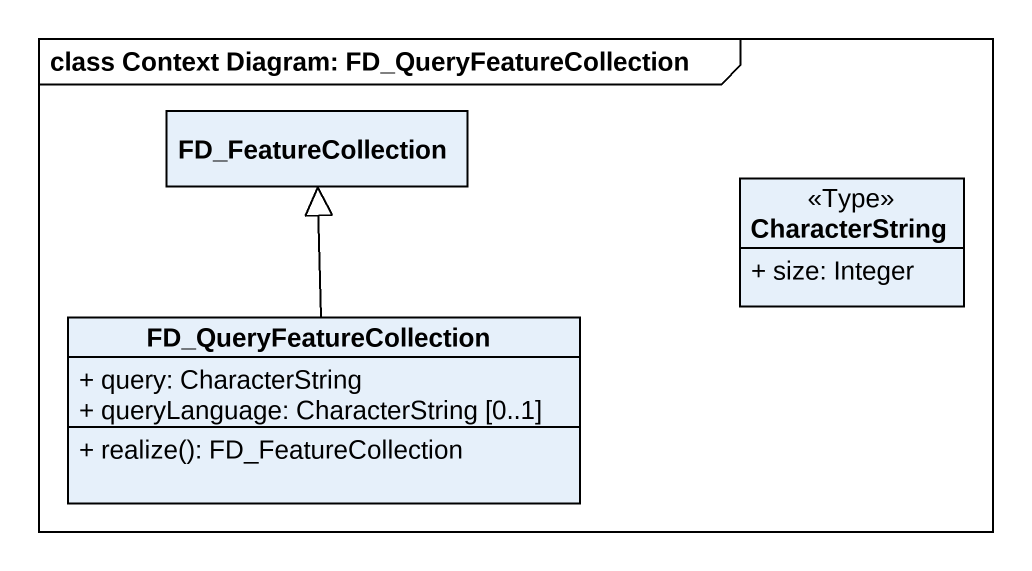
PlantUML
@startuml
mainframe class Context Diagram: FD_QueryFeatureCollection
hide circle
hide empty members
skinparam classAttributeIconSize 0
class FD_FeatureCollection
class CharacterString <<Type>> {
  + size: Integer
}
class FD_QueryFeatureCollection {
  + query: CharacterString
  + queryLanguage: CharacterString [0..1]
  + realize(): FD_FeatureCollection
}
FD_QueryFeatureCollection -up-|> FD_FeatureCollection
@enduml
